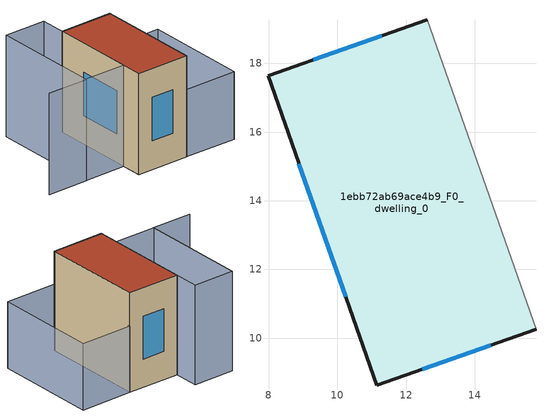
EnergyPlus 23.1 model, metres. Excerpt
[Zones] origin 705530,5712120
1ebb72ab69ace4b9_F0_dwelling_0
 floor ground (EU_floor_Construction): 15.78,10.26 12.62,19.26 7.98,17.64 11.14,8.64 z0
 wall outside (EU_wall_Construction): 15.78,10.26 11.14,8.64 7.98,17.64 12.62,19.26 z0:9
 wall adiabatic (EU_wall_Construction): 12.62,19.26 15.78,10.26 z0:9
 window (EU_Window_Construction): 9.3,18.1 11.29,18.8 / 14.46,9.8 12.47,9.1 / 10.24,11.2 8.88,15.07 z2.56:6.44
 roof outside (EU_roof_Construction): 12.62,19.26 15.78,10.26 11.14,8.64 7.98,17.64 z9
shading: 3.6,18.54 6.88,9.12 / 6.88,9.12 3.3,7.87 / 6.87,9.15 3.56,18.52 / 3.56,18.52 7.21,19.81 / 7.21,19.81 10.52,10.45 / 10.52,10.45 6.87,9.15 z0:9; 20.37,11.87 15.77,10.26 / 15.77,10.26 12.62,19.26 / 12.62,19.26 17.22,20.88 / 17.22,20.88 20.37,11.87 z0:6
[Building]
EU S2 Campaign: North Axis=0; Terrain=City; Solar Distribution=FullExterior
[Site:Location]
London: Latitude=51.5; Longitude=-0.5; Time Zone=0; Elevation=25
[SizingPeriod:WeatherFileDays]
AnnualSizingPeriod: Begin Month=1; Begin Day of Month=1; End Month=12; End Day of Month=31; Day of Week for Start Day=Monday; Use Weather File Daylight Saving Period=No; Use Weather File Rain and Snow Indicators=No
[MATERIAL]
EU_InternalMass_Material: Roughness=MediumRough; Thickness=0.1; Conductivity=1; Density=1800; Specific Heat=900; Thermal Absorptance=0.9; Solar Absorptance=0.7; Visible Absorptance=0.7
[MATERIAL:NOMASS] Roughness=MediumRough; Thermal Absorptance=0.9; Solar Absorptance=0.7; Visible Absorptance=0.7
Name | Thermal Resistance
EU_wall_NoMass | 0.71061
EU_roof_NoMass | 2.41608
EU_floor_NoMass | 1.75078
[WINDOWMATERIAL:SIMPLEGLAZINGSYSTEM]
EU_Window_SimpleGlazing: UFactor=2.64892; Solar Heat Gain Coefficient=0.76; Visible Transmittance=0.76
[CONSTRUCTION]
EU_wall_Construction: EU_wall_NoMass
EU_roof_Construction: EU_roof_NoMass
EU_floor_Construction: EU_floor_NoMass
EU_InternalMass_Construction: EU_InternalMass_Material
EU_Window_Construction: EU_Window_SimpleGlazing
[ZONE]
1ebb72ab69ace4b9_F0_dwelling_0: Type=1; Multiplier=1; Ceiling Height=autocalculate; Volume=422.022; Floor Area=autocalculate; Part of Total Floor Area=Yes
[INTERNALMASS]
1ebb72ab69ace4b9_F0_dwelling_0_EU_InternalMass: Construction=EU_InternalMass_Construction; Zone or ZoneList=1ebb72ab69ace4b9_F0_dwelling_0; Surface Area=46.8915
[OTHEREQUIPMENT]
EU_Step8_InternalGain_1ebb72ab69ace4b9_F0_dwelling_0_f000: Fuel Type=Electricity; Zone or ZoneList or Space or SpaceList=1ebb72ab69ace4b9_F0_dwelling_0; Schedule=EU_Step8_GainSchedule_1ebb72ab69ace4b9_F0_dwelling_0_f000; Design Level Calculation Method=Watts/Area; Power per Zone Floor Area=1; Fraction Latent=0; Fraction Radiant=0; Fraction Lost=0; Carbon Dioxide Generation Rate=0; EndUse Subcategory=EU_Step8_InternalGains
[ZONEVENTILATION:DESIGNFLOWRATE]
EU_ConstantAir_1ebb72ab69ace4b9_F0_dwelling_0: Zone or ZoneList or Space or SpaceList=1ebb72ab69ace4b9_F0_dwelling_0; Schedule=EU_AlwaysOn; Design Flow Rate Calculation Method=AirChanges/Hour; Air Changes per Hour=0.496673; Ventilation Type=Natural; Fan Pressure Rise=0; Fan Total Efficiency=1; Constant Term Coefficient=1; Temperature Term Coefficient=0; Velocity Term Coefficient=0; Velocity Squared Term Coefficient=0; Minimum Indoor Temperature=-100; Maximum Indoor Temperature=100; Delta Temperature=-100; Minimum Outdoor Temperature=-100; Maximum Outdoor Temperature=100; Maximum Wind Speed=40
[HVACTEMPLATE:THERMOSTAT]
EU_HeatOnly_1ebb72ab69ace4b9_F0_dwelling_0: Constant Heating Setpoint=20; Constant Cooling Setpoint=50
[HVACTEMPLATE:ZONE:IDEALLOADSAIRSYSTEM]
1ebb72ab69ace4b9_F0_dwelling_0: Template Thermostat=EU_HeatOnly_1ebb72ab69ace4b9_F0_dwelling_0; System Availability Schedule=EU_AlwaysOn; Maximum Heating Supply Air Temperature=50; Minimum Cooling Supply Air Temperature=13; Maximum Heating Supply Air Humidity Ratio=0.0156; Minimum Cooling Supply Air Humidity Ratio=0.0077; Heating Limit=NoLimit; Cooling Limit=NoLimit; Heating Availability Schedule=EU_AlwaysOn; Cooling Availability Schedule=EU_CoolingOff; Dehumidification Control Type=ConstantSensibleHeatRatio; Cooling Sensible Heat Ratio=0.7; Dehumidification Setpoint=60; Humidification Control Type=None; Humidification Setpoint=30; Outdoor Air Method=None; Outdoor Air Flow Rate per Person=0.00944; Outdoor Air Flow Rate per Zone Floor Area=0; Outdoor Air Flow Rate per Zone=0; Demand Controlled Ventilation Type=None; Outdoor Air Economizer Type=NoEconomizer; Heat Recovery Type=None; Sensible Heat Recovery Effectiveness=0.7; Latent Heat Recovery Effectiveness=0.65
[SIZING:ZONE]
1ebb72ab69ace4b9_F0_dwelling_0: Zone Cooling Design Supply Air Temperature Input Method=SupplyAirTemperature; Zone Cooling Design Supply Air Temperature=13; Zone Heating Design Supply Air Temperature Input Method=SupplyAirTemperature; Zone Heating Design Supply Air Temperature=50; Zone Cooling Design Supply Air Humidity Ratio=0.008; Zone Heating Design Supply Air Humidity Ratio=0.008; Cooling Design Air Flow Method=DesignDay; Cooling Design Air Flow Rate=0; Cooling Minimum Air Flow per Zone Floor Area=0.000762; Cooling Minimum Air Flow=0; Cooling Minimum Air Flow Fraction=0.2; Heating Design Air Flow Method=DesignDay; Heating Design Air Flow Rate=0; Heating Maximum Air Flow per Zone Floor Area=0.002032; Heating Maximum Air Flow=0.141576; Heating Maximum Air Flow Fraction=0.3; Account for Dedicated Outdoor Air System=No; Dedicated Outdoor Air System Control Strategy=NeutralSupplyAir; Dedicated Outdoor Air Low Setpoint Temperature for Design=autosize; Dedicated Outdoor Air High Setpoint Temperature for Design=autosize; Zone Load Sizing Method=Sensible Load Only No Latent Load; Zone Latent Cooling Design Supply Air Humidity Ratio Input Method=HumidityRatioDifference; Zone Cooling Design Supply Air Humidity Ratio Difference=0.005; Zone Latent Heating Design Supply Air Humidity Ratio Input Method=HumidityRatioDifference; Zone Humidification Design Supply Air Humidity Ratio Difference=0.005
[SCHEDULE:CONSTANT]
Name | Hourly Value
EU_AlwaysOn | 1
EU_CoolingOff | 0
[SCHEDULE:FILE]
EU_Step8_GainSchedule_1ebb72ab69ace4b9_F0_dwelling_0_f000: File=../../schedules/1ebb72ab69ace4b9/1ebb72ab69ace4b9_F0_dwelling_0_f000_gain.csv; Column Number=1; Rows to Skip at Top=0; Number of Hours of Data=8760; Column Separator=Comma; Interpolate to Timestep=No; Minutes per Item=60; Adjust Schedule for Daylight Savings=Yes
